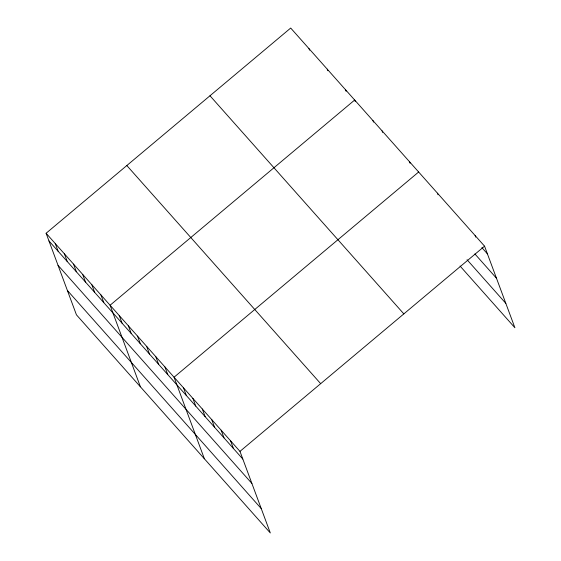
<?xml version="1.0" encoding="UTF-8"?>
<svg xmlns="http://www.w3.org/2000/svg" width="561" height="561" viewBox="0 0 561 561"><rect width="100%" height="100%" fill="white"/><g stroke="black" fill="none" stroke-linecap="round" stroke-linejoin="round"><path stroke-width="0.84" d="M46.107 233.257L239.968 451.374L270.304 532.95L76.443 314.833L46.107 233.257L290.696 28.05L484.557 246.167L514.893 327.743L460.055 266.047M418.639 172.01L174.057 377.216L204.393 458.793M239.968 451.374L484.557 246.167M481.871 247.618L487.411 253.845M474.879 253.93L496.478 278.235M467.047 259.729L505.819 303.354M209.982 95.77L403.843 313.887M126.821 165.537L320.682 383.661M48.968 240.942L242.822 459.059M58.035 265.325L251.896 483.442M67.376 290.451L261.237 508.568M475.139 235.571L475.707 237.107M437.475 193.194L438.043 194.73M409.502 161.722L410.077 163.258M382.083 130.874L382.658 132.41M372.946 120.594L373.521 122.13M355.239 101.562L354.671 100.026L110.082 305.24L140.418 386.81M345.527 89.746L346.102 91.282M327.252 69.178L327.82 70.714M308.971 48.618L309.546 50.153M230.55 440.785L233.411 448.463M221.139 430.189L223.993 437.868M211.721 419.593L214.575 427.272M202.304 408.997L205.158 416.683M192.886 398.408L195.747 406.087M183.475 387.812L186.329 395.491M164.92 366.936L167.774 374.615M155.776 356.649L158.637 364.334M146.638 346.368L149.492 354.047M137.501 336.088L140.355 343.767M128.364 325.801L131.218 333.486M119.22 315.52L122.081 323.199M100.945 294.953L103.799 302.638M91.808 284.672L94.662 292.351M82.663 274.392L85.524 282.071M73.526 264.105L76.38 271.79M64.389 253.824L67.243 261.503M55.251 243.544L58.106 251.223"/></g></svg>
